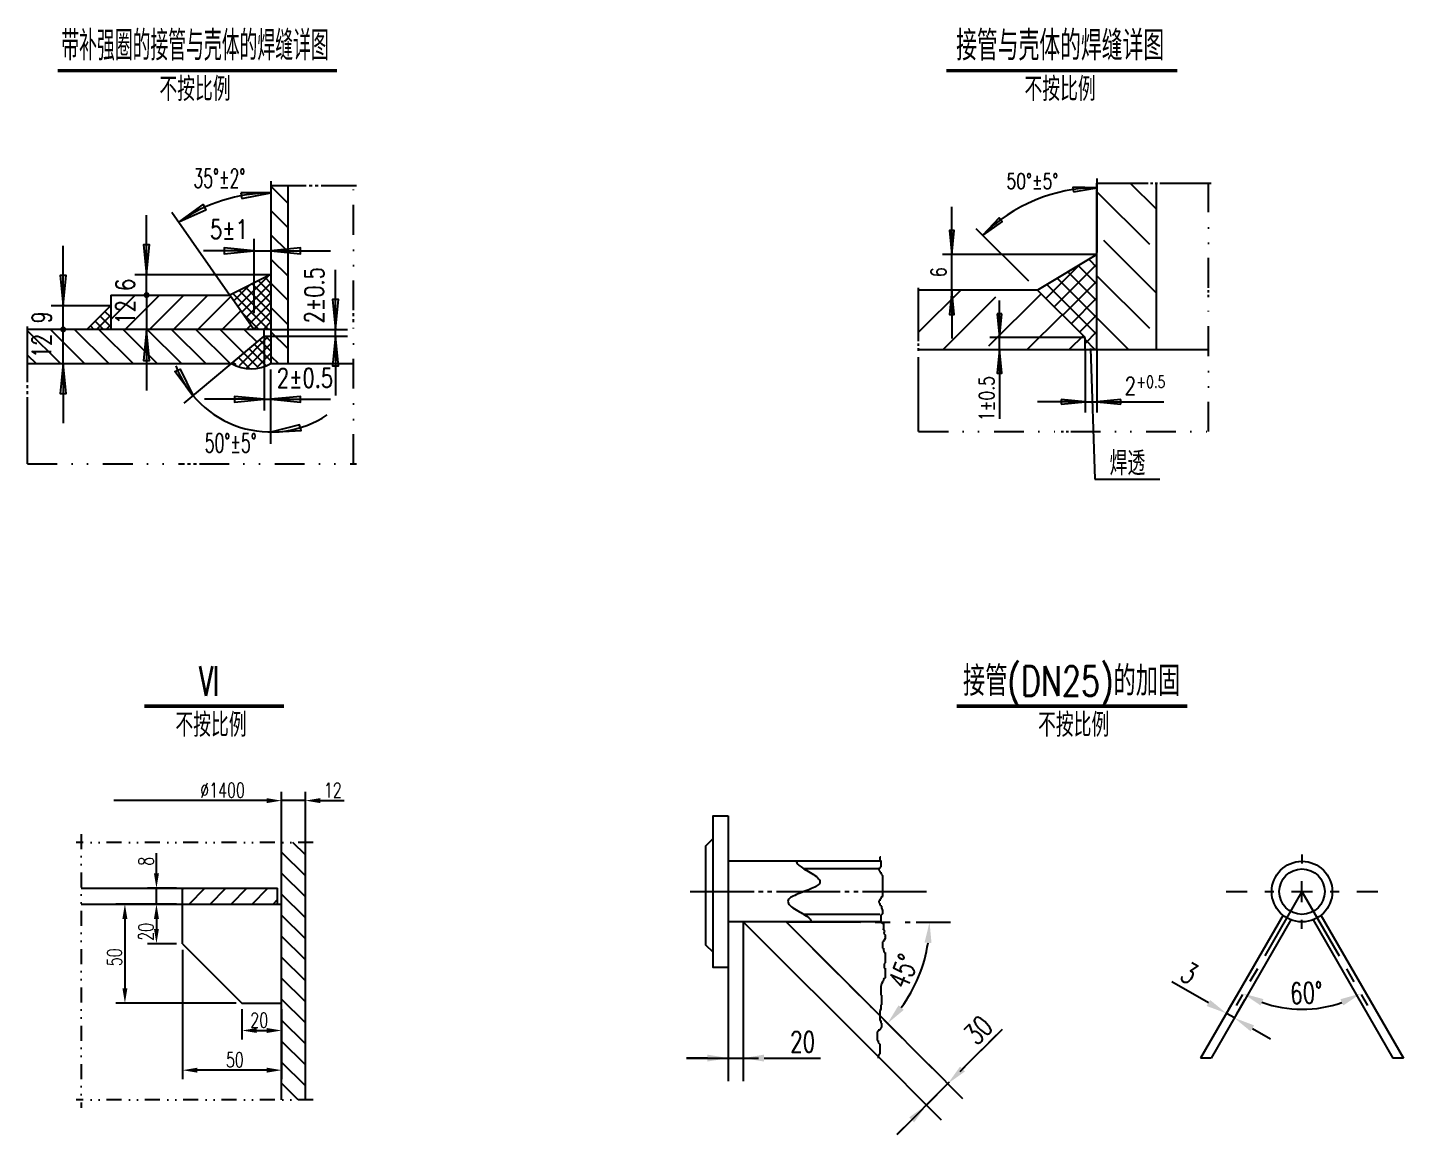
# Model space of a CAD drawing. Header units: millimetres. Extents: x 2180 to 3021, y -3886 to -2681.
# Drawn here: x 2577.7 to 2809.2, y -3197.6 to -3011.3 of the extents above; entities that cross this region are included whole.
import ezdxf
from ezdxf.enums import TextEntityAlignment as Align

# ---------------------------------------------------------------- set-up
doc = ezdxf.new("R2010")
doc.units = ezdxf.units.MM
doc.header["$LTSCALE"] = 10
doc.header["$MEASUREMENT"] = 0
for name, pattern in [('CENTER', [2, 1.25, -0.25, 0.25, -0.25]), ('DIVIDE', [1.25, 0.5, -0.25, 0, -0.25, 0, -0.25]), ('DIVIDE2', [0.625, 0.25, -0.125, 0, -0.125, 0, -0.125])]:
    doc.linetypes.add(name, pattern=pattern)
doc.layers.get('0').update_dxf_attribs({"linetype": 'CONTINUOUS'})
doc.layers.get('DEFPOINTS').update_dxf_attribs({"linetype": 'CONTINUOUS'})
doc.layers.add('1', color=2, linetype='CENTER')
doc.layers.add('2', color=2, linetype='CONTINUOUS')
doc.styles.add('H5', font='romans', dxfattribs={"width": 0.8, "bigfont": 'HZ5.SHX'})
doc.styles.add('HZ', font='txt', dxfattribs={"width": 0.5, "bigfont": 'hztxt.shx'})
doc.styles.add('HZTXT', font='ROMANS', dxfattribs={"width": 0.7, "bigfont": 'HZTXT'})
doc.dimstyles.get("Standard").update_dxf_attribs({"dimtxt": 0.18, "dimasz": 0.18, "dimexe": 0.18, "dimexo": 0.0625, "dimgap": 0.09, "dimtad": 0, "dimtih": 1, "dimtoh": 1, "dimdec": 4, "dimzin": 12, "dimdsep": 46, "dimtxsty": 'Standard', "dimcen": 0.09, "dimadec": 0, "dimazin": 0, "dimtfac": 1, "dimtdec": 4, "dimtofl": 0, "dimtmove": 0, "dimatfit": 3, "dimfxl": 0, "dimtolj": 1, "dimtzin": 0, "dimarcsym": 0})
doc.dimstyles.new('STANDARD$0', dxfattribs={"dimscale": 0, "dimtxt": 4, "dimasz": 3, "dimexe": 1.5, "dimexo": 0, "dimgap": 1, "dimtad": 1, "dimdec": 0, "dimlfac": 5, "dimzin": 12, "dimdsep": 46, "dimtxsty": 'H5', "dimcen": 0, "dimadec": 0, "dimazin": 0, "dimtfac": 1, "dimtdec": 0, "dimtmove": 0, "dimatfit": 3, "dimfxl": 0, "dimtvp": 0.833333, "dimtolj": 1, "dimtzin": 1, "dimarcsym": 0})

# ---------------------------------------------------------------- blocks, each defined once
blk = doc.blocks.new('*D124')
at = {"color": 0, "linetype": 'ByBlock'}
blk.add_arc((5622.49, -3260.58), 19.8, 250.0954, 289.8027, dxfattribs=at)
for points in [[(5615.5, -3279.72), (5615.99, -3278.66), (5612.57, -3277.72)], [(5628.95, -3278.68), (5629.44, -3279.73), (5632.37, -3277.73)]]:
    blk.add_solid(points, dxfattribs=at)
at = {"layer": 'DEFPOINTS', "color": 0, "linetype": 'ByBlock'}
for p in [(5622.49, -3260.58), (5622.49, -3260.58), (5611.41, -3279.73), (5619.03, -3280.07), (5633.53, -3279.75)]:
    blk.add_point(p, dxfattribs=at)
at = {"color": 0, "linetype": 'ByBlock', "insert": (5623.22, -3277.61), "char_height": 3.5, "attachment_point": 5, "rotation": 2.4571, "style": 'HZTXT'}
blk.add_mtext('\\A1;60°', dxfattribs=at)
blk = doc.blocks.new('*D122')
at = {"color": 0, "linetype": 'ByBlock'}
for p, q in [((5565.36, -3290.41), (5572.06, -3283.71)), ((5559.63, -3289.62), (5565.36, -3295.36)), ((5556.02, -3293.23), (5561.76, -3298.96)), ((5559.28, -3296.49), (5562.89, -3292.88)), ((5556.81, -3298.96), (5554.33, -3301.44))]:
    blk.add_line(p, q, dxfattribs=at)
for points in [[(5564.95, -3290), (5565.78, -3290.82), (5562.89, -3292.88)], [(5556.4, -3298.55), (5557.22, -3299.38), (5559.28, -3296.49)]]:
    blk.add_solid(points, dxfattribs=at)
at = {"layer": 'DEFPOINTS', "color": 0, "linetype": 'ByBlock'}
for p in [(5558.92, -3288.91), (5555.31, -3292.52), (5562.89, -3292.88)]:
    blk.add_point(p, dxfattribs=at)
at = {"color": 0, "linetype": 'ByBlock', "insert": (5568, -3283.88), "char_height": 3.5, "attachment_point": 5, "rotation": 45, "style": 'HZTXT'}
blk.add_mtext('\\A1;30', dxfattribs=at)
blk = doc.blocks.new('*D121')
at = {"color": 0, "linetype": 'ByBlock'}
for p, q in [((5557.53, -3265.7), (5563.31, -3265.71)), ((5552.13, -3282.12), (5555.22, -3285.21))]:
    blk.add_line(p, q, dxfattribs=at)
blk.add_arc((5535.68, -3265.68), 24.13, 323.317, 351.6151, dxfattribs=at)
for points in [[(5558.97, -3269.15), (5560.14, -3269.24), (5559.81, -3265.7)], [(5555.48, -3280.47), (5554.59, -3279.71), (5552.75, -3282.74)]]:
    blk.add_solid(points, dxfattribs=at)
at = {"layer": 'DEFPOINTS', "color": 0, "linetype": 'ByBlock'}
for p in [(5535.68, -3265.68), (5535.68, -3265.68), (5556.53, -3265.7), (5558.99, -3271.94), (5551.42, -3281.41)]:
    blk.add_point(p, dxfattribs=at)
at = {"color": 0, "linetype": 'ByBlock', "insert": (5555.39, -3273.96), "char_height": 3.5, "attachment_point": 5, "rotation": 67.1934, "style": 'HZTXT'}
blk.add_mtext('\\A1;45°', dxfattribs=at)
blk = doc.blocks.new('*D123')
at = {"color": 0, "linetype": 'ByBlock'}
for p, q in [((5528.47, -3266.68), (5528.47, -3292.09)), ((5525.92, -3274.32), (5525.92, -3292.09)), ((5522.42, -3288.59), (5518.92, -3288.59)), ((5525.92, -3288.59), (5528.47, -3288.59)), ((5531.97, -3288.59), (5541.44, -3288.59))]:
    blk.add_line(p, q, dxfattribs=at)
for points in [[(5522.42, -3288), (5522.42, -3289.17), (5525.92, -3288.59)], [(5531.97, -3288), (5531.97, -3289.17), (5528.47, -3288.59)]]:
    blk.add_solid(points, dxfattribs=at)
at = {"layer": 'DEFPOINTS', "color": 0, "linetype": 'ByBlock'}
for p in [(5528.47, -3265.68), (5525.92, -3273.32), (5528.47, -3288.59)]:
    blk.add_point(p, dxfattribs=at)
at = {"color": 0, "linetype": 'ByBlock', "insert": (5538.45, -3285.84), "char_height": 3.5, "attachment_point": 5, "style": 'HZTXT'}
blk.add_mtext('\\A1;20', dxfattribs=at)
blk = doc.blocks.new('*D125')
at = {"color": 0, "linetype": 'ByBlock'}
for p, q in [((5606.74, -3279.31), (5600.56, -3275.75)), ((5610.17, -3280.37), (5611.52, -3278.03)), ((5611.5, -3281.13), (5612.85, -3278.8)), ((5611.1, -3281.83), (5609.77, -3281.06)), ((5614.13, -3283.58), (5617.16, -3285.33))]:
    blk.add_line(p, q, dxfattribs=at)
for points in [[(5607.03, -3278.81), (5606.45, -3279.82), (5609.77, -3281.06)], [(5614.42, -3283.07), (5613.84, -3284.08), (5611.1, -3281.83)]]:
    blk.add_solid(points, dxfattribs=at)
at = {"layer": 'DEFPOINTS', "color": 0, "linetype": 'ByBlock'}
for p in [(5609.67, -3281.23), (5611, -3282), (5611.1, -3281.83)]:
    blk.add_point(p, dxfattribs=at)
at = {"color": 0, "linetype": 'ByBlock', "insert": (5603.51, -3274.27), "char_height": 3.5, "attachment_point": 5, "rotation": 329.9999, "style": 'HZTXT'}
blk.add_mtext('\\A1;3', dxfattribs=at)

msp = doc.modelspace()

# ---------------------------------------------------------------- hatches: boundary and pattern name
at = {"layer": '2'}
h = msp.add_hatch(dxfattribs=at)
h.set_pattern_fill('ANSI31', color=256, scale=20, angle=90, style=0)
h.set_pattern_definition([(135, (11.3357, 0), (-1.767767, -1.767767), [])])
h.paths.add_polyline_path([(2624.4346407, -3148.3990626), (2620.4346407, -3148.3990626), (2620.4346407, -3174.459147), (2620.4346407, -3191.699765), (2624.4346407, -3191.699765)])
h = msp.add_hatch(dxfattribs=at)
h.set_pattern_fill('ANSI31', color=256, scale=20, style=0)
h.set_pattern_definition([(45, (11.3357, 0), (-1.767767, 1.767767), [])])
h.paths.add_polyline_path([(2619.7679741, -3158.7924803), (2619.7679741, -3156.1258136), (2603.7679741, -3156.1258136), (2603.7679741, -3158.7924803)])

# ---------------------------------------------------------------- linework, layer by layer
at = {"color": 0, "linetype": 'ByBlock'}
for p, q in [((2620.4346407, -3157.7924803), (2620.4346407, -3139.8819525)), ((2620.4346407, -3174.459147), (2620.4346407, -3139.8819525)), ((2624.4346407, -3174.459147), (2624.4346407, -3139.8819525)), ((2617.9346407, -3141.3819525), (2592.1847524, -3141.3819525)), ((2617.9346407, -3141.3819525), (2611.8513074, -3141.3819525)), ((2624.4346407, -3141.3819525), (2620.4346407, -3141.3819525)), ((2626.9346407, -3141.3819525), (2630.9543387, -3141.3819525)), ((2599.3775238, -3153.6258136), (2599.3775238, -3150.2194778)), ((2602.7679741, -3156.1258136), (2597.8775238, -3156.1258136)), ((2599.3775238, -3158.7924803), (2599.3775238, -3156.1258136)), ((2602.7679741, -3158.7924803), (2592.5685794, -3158.7924803)), ((2602.7679741, -3158.7924803), (2597.8775238, -3158.7924803)), ((2602.7679741, -3158.7924803), (2597.8775238, -3158.7924803)), ((2594.0685794, -3161.2924803), (2594.0685794, -3172.959147)), ((2599.3775238, -3161.2924803), (2599.3775238, -3162.959147)), ((2599.3775238, -3161.2924803), (2599.3775238, -3163.7924803)), ((2602.7679741, -3165.459147), (2597.8775238, -3165.459147)), ((2603.7679741, -3166.459147), (2603.7679741, -3188.2364428)), ((2612.7679741, -3175.459147), (2592.5685794, -3175.459147)), ((2613.7679741, -3176.459147), (2613.7679741, -3181.5616335)), ((2620.4346407, -3176.459147), (2620.4346407, -3181.5616335)), ((2620.4346407, -3176.459147), (2620.4346407, -3188.2364428)), ((2616.2679741, -3180.0616335), (2617.9346407, -3180.0616335)), ((2617.9346407, -3186.7364428), (2606.2679741, -3186.7364428))]:
    msp.add_line(p, q, dxfattribs=at)
for points in [[(2617.9346407, -3140.9652858), (2617.9346407, -3141.7986191), (2620.4346407, -3141.3819525)], [(2617.9346407, -3140.9652858), (2617.9346407, -3141.7986191), (2620.4346407, -3141.3819525)], [(2626.9346407, -3140.9652858), (2626.9346407, -3141.7986191), (2624.4346407, -3141.3819525)], [(2598.9608571, -3153.6258136), (2599.7941904, -3153.6258136), (2599.3775238, -3156.1258136)], [(2593.6519127, -3161.2924803), (2594.4852461, -3161.2924803), (2594.0685794, -3158.7924803)], [(2598.9608571, -3161.2924803), (2599.7941904, -3161.2924803), (2599.3775238, -3158.7924803)], [(2598.9608571, -3161.2924803), (2599.7941904, -3161.2924803), (2599.3775238, -3158.7924803)], [(2598.9608571, -3162.959147), (2599.7941904, -3162.959147), (2599.3775238, -3165.459147)], [(2593.6519127, -3172.959147), (2594.4852461, -3172.959147), (2594.0685794, -3175.459147)], [(2616.2679741, -3179.6449669), (2616.2679741, -3180.4783002), (2613.7679741, -3180.0616335)], [(2617.9346407, -3179.6449669), (2617.9346407, -3180.4783002), (2620.4346407, -3180.0616335)], [(2606.2679741, -3186.3197761), (2606.2679741, -3187.1531095), (2603.7679741, -3186.7364428)], [(2617.9346407, -3186.3197761), (2617.9346407, -3187.1531095), (2620.4346407, -3186.7364428)]]:
    msp.add_solid(points, dxfattribs=at)
at = {"layer": '1'}
for p, q in [((2618.6439093, -3037.8568666), (2624.5861676, -3037.8568666)), ((2621.5285159, -3040.9033856), (2618.6439093, -3038.0179327)), ((2618.652503, -3037.1351941), (2618.64749, -3054.1350241)), ((2625.0861626, -3037.8568666), (2625.5861576, -3037.8568666)), ((2626.0861526, -3037.8568666), (2626.5861476, -3037.8568666)), ((2627.0861426, -3037.8568666), (2633.0284009, -3037.8568666)), ((2757.6474705, -3037.4745927), (2766.2473845, -3037.4745927)), ((2757.6560251, -3036.6746007), (2757.6516502, -3051.3323057)), ((2767.6473705, -3041.8539629), (2763.2692893, -3037.4745927)), ((2766.6473805, -3037.4745927), (2767.0473765, -3037.4745927)), ((2767.4473725, -3037.4745927), (2767.8473685, -3037.4745927)), ((2768.2473645, -3037.4745927), (2776.8472785, -3037.4745927)), ((2757.6474705, -3038.9231329), (2767.6473705, -3048.9260016)), ((2618.6439093, -3042.09797), (2621.5285159, -3044.9834229)), ((2615.7593353, -3046.8567766), (2615.7593353, -3062.0873534)), ((2621.5285159, -3049.0634602), (2618.6439093, -3046.1780073)), ((2737.2920491, -3045.1008055), (2747.6520236, -3055.4699596)), ((2767.6473705, -3055.9980403), (2757.6474705, -3045.9951715)), ((2618.6439093, -3048.8567566), (2621.5285159, -3048.8567566)), ((2618.6439093, -3050.2581097), (2621.5285159, -3053.1434975)), ((2754.7194139, -3051.2313301), (2749.0627517, -3056.8896329)), ((2750.4769563, -3058.3038375), (2757.6474705, -3051.1312139)), ((2757.6474705, -3054.4816492), (2754.5185565, -3051.3517977)), ((2756.2862732, -3050.2911833), (2757.6474705, -3051.6528103)), ((2613.0649287, -3058.239345), (2618.2482753, -3053.054501)), ((2616.5631359, -3053.8969405), (2618.6439093, -3055.9782999)), ((2618.6439093, -3054.346285), (2617.6509831, -3053.3531309)), ((2757.6474705, -3060.1392879), (2750.9832012, -3053.4730264)), ((2757.6474705, -3053.9600138), (2751.8911609, -3059.7180421)), ((2752.7508789, -3052.412412), (2757.6474705, -3057.310449)), ((2757.6474705, -3053.0672492), (2767.6473705, -3063.0700789)), ((2595.802764, -3056.3182054), (2591.7199273, -3060.4022791)), ((2594.1141742, -3062.0873534), (2599.8816295, -3056.3182054)), ((2603.9604624, -3056.3182054), (2598.1929745, -3062.0873534)), ((2602.2718074, -3062.0873534), (2608.0392628, -3056.3182054)), ((2611.8838207, -3056.5525129), (2606.3506403, -3062.0873534)), ((2612.2117145, -3056.0722443), (2618.2250333, -3062.0873534)), ((2614.9867519, -3054.6849535), (2612.3928976, -3057.279589)), ((2618.6439093, -3060.8743447), (2613.2995943, -3055.5284346)), ((2618.6439093, -3054.2907517), (2613.7369597, -3059.1991662)), ((2614.3874415, -3054.9845599), (2618.6439093, -3059.2423298)), ((2614.4090233, -3060.1588571), (2618.6439093, -3055.9227015)), ((2618.6439093, -3057.6103149), (2615.4752887, -3054.4407502)), ((2621.5285159, -3057.2236), (2618.6439093, -3054.3381471)), ((2734.7200435, -3055.4744517), (2727.6477705, -3062.5487951)), ((2727.6482783, -3064.0743267), (2727.648708, -3055.0744167)), ((2731.7930806, -3065.4743127), (2741.7899728, -3055.4744517)), ((2748.2538535, -3056.0806957), (2738.8630099, -3065.4743127)), ((2749.2155236, -3054.5336408), (2757.6474705, -3062.9680877)), ((2591.5332104, -3058.2356341), (2591.7199273, -3058.4224161)), ((2618.6439093, -3057.5547165), (2615.0810543, -3061.1186782)), ((2618.6439093, -3058.4181844), (2621.5285159, -3061.3036373)), ((2753.3053655, -3061.1322077), (2757.6474705, -3056.7888136)), ((2590.489243, -3062.0873534), (2589.0855461, -3060.6832659)), ((2591.7199273, -3059.6798254), (2589.3130503, -3062.0874185)), ((2589.9014233, -3059.8673886), (2591.7199273, -3061.686446)), ((2591.7199273, -3060.054431), (2590.7173331, -3059.0515114)), ((2610.4294407, -3062.0873534), (2613.5639146, -3058.9519681)), ((2616.5935392, -3062.0873534), (2613.8089316, -3059.3018995)), ((2615.7530854, -3062.0784342), (2618.6439093, -3059.1867314)), ((2618.6439093, -3060.8187463), (2617.3756928, -3062.0873534)), ((2632.5294475, -3059.8565815), (2632.5295127, -3059.3565865)), ((2632.5294475, -3060.8565715), (2632.5294475, -3060.3565765)), ((2745.9329783, -3065.4743127), (2751.789326, -3059.6162072)), ((2757.6474705, -3059.6176525), (2754.7195701, -3062.5464513)), ((2762.9809328, -3065.4743127), (2757.6474705, -3060.1392879)), ((2583.2121673, -3067.8565015), (2577.6815585, -3062.3243302)), ((2577.6821445, -3070.9718349), (2577.6825676, -3061.5873584)), ((2581.5235449, -3062.0873534), (2587.2910002, -3067.8565015)), ((2591.3698657, -3067.8565015), (2585.6024103, -3062.0873534)), ((2588.2696688, -3061.4991432), (2588.8576838, -3062.0873534)), ((2589.6812432, -3062.0873534), (2595.4486986, -3067.8565015)), ((2590.9445769, -3062.0873534), (2591.7199273, -3061.3117752)), ((2599.5275315, -3067.8565015), (2593.7601087, -3062.0873534)), ((2597.8389416, -3062.0873534), (2603.6063969, -3067.8565015)), ((2607.6852298, -3067.8565015), (2601.9177745, -3062.0873534)), ((2605.99664, -3062.0873534), (2611.7640953, -3067.8565666)), ((2614.0851658, -3066.0982508), (2610.0754729, -3062.0873534)), ((2618.2398769, -3063.241183), (2613.2802585, -3068.2022662)), ((2614.1543058, -3062.0873534), (2616.3033077, -3064.2370064)), ((2615.2440084, -3061.3514233), (2614.5082736, -3062.0873534)), ((2617.4900797, -3063.241183), (2617.4900797, -3075.8564215)), ((2618.6439093, -3064.1383095), (2617.7470433, -3063.241183)), ((2621.5285159, -3065.3836746), (2618.6439093, -3062.4982217)), ((2741.2476345, -3065.4743127), (2741.2476345, -3063.4743327)), ((2755.3248375, -3063.1517187), (2753.0029076, -3065.4743127)), ((2755.6474515, -3064.4470573), (2757.6474705, -3062.4464914)), ((2614.5670621, -3068.5471195), (2618.6439093, -3064.4690353)), ((2614.9680672, -3065.3573728), (2617.7151751, -3068.1053271)), ((2618.6439093, -3067.4023393), (2615.8552979, -3064.6129141)), ((2616.7425611, -3063.8683903), (2618.6439093, -3065.7703244)), ((2727.6482002, -3065.6743107), (2727.6482393, -3065.2743147)), ((2727.6482393, -3064.8743187), (2727.6482783, -3064.4743227)), ((2757.3249737, -3065.4743127), (2755.6474905, -3063.7963216)), ((2757.6474705, -3065.2752912), (2757.4485272, -3065.4743127)), ((2577.6815911, -3066.4043675), (2579.1333018, -3067.8565015)), ((2612.7848859, -3068.0695853), (2612.3063099, -3067.5908791)), ((2613.1935732, -3066.8464204), (2615.0132816, -3068.6666496)), ((2616.4283716, -3068.4501153), (2614.0808039, -3066.1018966)), ((2618.6439093, -3066.1010503), (2616.2469281, -3068.4987476)), ((2618.4753563, -3067.9016833), (2618.6439093, -3067.7330652)), ((2618.6269173, -3081.3563665), (2618.6389615, -3067.8565015)), ((2618.6439093, -3066.5783241), (2619.9217611, -3067.8565015)), ((2727.6477705, -3079.2737359), (2727.6482002, -3066.0743067)), ((2577.6820468, -3072.9718149), (2577.6820794, -3072.4718199)), ((2577.6820794, -3071.9718249), (2577.6821119, -3071.4718299)), ((2577.6815911, -3084.7389992), (2577.6820143, -3073.4718099)), ((2755.6474905, -3074.2889755), (2757.6474705, -3074.2889755)), ((2604.6049872, -3084.7389992), (2605.1049822, -3084.7389992)), ((2605.6049772, -3084.7389992), (2606.1049722, -3084.7389992)), ((2792.1611302, -3151.9430032), (2792.161179, -3150.4430182)), ((2792.1607884, -3158.4429382), (2792.1609837, -3154.9429732)), ((2689.2183515, -3156.6929557), (2699.968244, -3156.6929557)), ((2700.7182365, -3156.6929557), (2701.468229, -3156.6929557)), ((2702.2182215, -3156.6929557), (2702.968214, -3156.6929557)), ((2703.7182065, -3156.6929557), (2714.468099, -3156.6929557)), ((2715.2180915, -3156.6929557), (2715.968084, -3156.6929557)), ((2716.7180765, -3156.6929557), (2717.468069, -3156.6929557)), ((2718.2180615, -3156.6929557), (2728.967954, -3156.6929557)), ((2779.4104276, -3156.6929557), (2782.9103926, -3156.6929557)), ((2792.1603001, -3156.6929557), (2781.0827742, -3175.8448241)), ((2785.9103626, -3156.6929557), (2787.4103476, -3156.6929557)), ((2790.4103176, -3156.6929557), (2793.9102826, -3156.6929557)), ((2792.1603001, -3156.6929557), (2803.2037444, -3175.8644986)), ((2796.9102526, -3156.6929557), (2798.4102376, -3156.6929557)), ((2801.4102076, -3156.6929557), (2804.9101726, -3156.6929557)), ((2695.5932877, -3161.7929047), (2695.5932877, -3188.5676354)), ((2698.1432622, -3161.7929047), (2698.1432622, -3188.5676354)), ((2705.3545671, -3161.7929047), (2720.0823006, -3176.5512196)), ((2705.3545671, -3161.7929047), (2726.2043586, -3161.8176267)), ((2792.1605931, -3162.9428932), (2792.1606907, -3161.4429082)), ((2721.0930327, -3177.531346), (2731.6995184, -3188.1378347)), ((2724.0065179, -3197.5556545), (2740.7572934, -3180.8048719)), ((2688.5932877, -3184.7060993), (2700.7128998, -3184.7060993)), ((2721.0930327, -3184.7426752), (2731.6995184, -3195.3491632))]:
    msp.add_line(p, q, dxfattribs=at)
at = {"layer": '1', "linetype": 'DIVIDE'}
for p, q in [((2632.5295127, -3058.8565915), (2632.5304892, -3037.3568716)), ((2776.44822, -3055.0744167), (2776.4490403, -3037.0745967)), ((2776.4481419, -3056.6744007), (2776.4481419, -3056.2744047)), ((2776.4481809, -3055.8744087), (2776.4481809, -3055.4744127)), ((2776.4472825, -3079.2737359), (2776.4481028, -3057.0743967)), ((2632.5284059, -3084.7389992), (2632.5293824, -3061.3565665)), ((2727.6477705, -3079.2737359), (2751.2475345, -3079.2737359)), ((2751.6475305, -3079.2737359), (2752.0475265, -3079.2737359)), ((2752.4475225, -3079.2737359), (2752.8475185, -3079.2737359)), ((2753.2475145, -3079.2737359), (2776.8472785, -3079.2737359)), ((2577.6815911, -3084.7389992), (2604.1049922, -3084.7389992)), ((2606.6049672, -3084.7389992), (2633.0284009, -3084.7389992))]:
    msp.add_line(p, q, dxfattribs=at)
at = {"layer": '1', "linetype": 'Continuous'}
for p, q in [((2601.978809, -3042.3858577), (2611.7237637, -3056.3153408)), ((2615.7593353, -3048.8567566), (2618.6439093, -3048.8567566)), ((2757.6474705, -3049.4744727), (2731.6477305, -3049.4744727)), ((2733.2477145, -3055.4744127), (2733.2477145, -3049.4744727)), ((2595.7198873, -3052.8567166), (2618.6439093, -3052.8567166)), ((2597.7198673, -3056.3182054), (2597.7198673, -3052.8567166)), ((2597.7198673, -3056.3182054), (2597.7198673, -3062.0873534)), ((2581.6815511, -3058.0489172), (2591.7199273, -3058.0489172)), ((2583.6815311, -3070.3154589), (2583.6815311, -3058.0489172)), ((2618.6439093, -3062.0873534), (2631.5284159, -3062.0873534)), ((2618.6439093, -3063.241183), (2631.5284159, -3063.241183)), ((2629.5284359, -3063.241183), (2629.5284359, -3062.0873534)), ((2755.6474905, -3063.4743327), (2739.6476505, -3063.4743327)), ((2755.6474905, -3065.4743127), (2755.6474905, -3076.0989328)), ((2757.6474705, -3065.4743127), (2757.6474705, -3076.0989328)), ((2604.0162887, -3074.5289608), (2614.3640693, -3065.8588652)), ((2617.4900797, -3073.8564415), (2618.6439093, -3073.8564415))]:
    msp.add_line(p, q, dxfattribs=at)
at = {"layer": '1'}
for points in [[(2618.6519171, -3039.1351741), (2613.5813948, -3039.1039244), (2613.7650193, -3040.0868573)], [(2757.6555173, -3038.2745847), (2753.6077843, -3038.1718123), (2753.7248535, -3038.9632106)]]:
    msp.add_lwpolyline(points, close=True, dxfattribs=at)
at = {"layer": '1', "linetype": 'Continuous'}
for points in [[(2603.125282, -3044.0246434), (2607.2629684, -3041.093618), (2607.6757247, -3042.0044813)], [(2738.4228971, -3046.2326692), (2741.214627, -3043.2998469), (2741.6909504, -3043.9425749)], [(2605.5493137, -3073.2444684), (2602.4737911, -3069.1797304), (2603.3934108, -3068.7868958)], [(2618.6287402, -3079.3563865), (2623.7198351, -3079.1077561), (2623.4311661, -3078.1503438)]]:
    msp.add_lwpolyline(points, close=True, dxfattribs=at)
for points in [[(2733.2477145, -3049.4744727), (2733.6477496, -3045.4745127), (2732.8477576, -3045.4745127), (2733.2477145, -3049.4744727), (2733.2477536, -3041.4745527)], [(2597.7198673, -3052.8567166), (2598.2198948, -3047.8567666), (2597.2199048, -3047.8567666), (2597.7198673, -3052.8567166), (2597.7199324, -3042.8568166)], [(2583.6815311, -3058.0489172), (2584.1815586, -3053.0489672), (2583.1815686, -3053.0489672), (2583.6815311, -3058.0489172), (2583.6815962, -3048.0490172)], [(2615.7593353, -3048.8567566), (2610.7593853, -3048.3567616), (2610.7593853, -3049.3567516), (2615.7593353, -3048.8567566), (2607.2724439, -3048.8567566)], [(2618.6439093, -3048.8567566), (2623.6438593, -3049.3567516), (2623.6438593, -3048.3567616), (2618.6439093, -3048.8567566), (2628.6438093, -3048.8568217)], [(2629.5284359, -3062.0873534), (2630.0284309, -3057.0874034), (2629.0284409, -3057.0874034), (2629.5284359, -3062.0873534), (2629.528501, -3052.0874534)], [(2733.2477145, -3055.598103), (2732.8477185, -3059.598063), (2733.6477105, -3059.598063), (2733.2477145, -3055.598103), (2733.2476755, -3063.598023)], [(2597.7198673, -3062.3469599), (2597.2198397, -3067.3469099), (2598.2198297, -3067.3469099), (2597.7198673, -3062.3469599), (2597.7198347, -3072.3468599)], [(2629.5284359, -3063.241183), (2629.0284409, -3068.241133), (2630.0284309, -3068.241133), (2629.5284359, -3063.241183), (2629.5283708, -3073.241083)], [(2741.2476345, -3065.4743127), (2740.8476385, -3069.4742727), (2741.6476305, -3069.4742727), (2741.2476345, -3065.4743127), (2741.2475955, -3077.1488138)], [(2583.6815123, -3067.8565015), (2583.1814848, -3072.8564515), (2584.1814748, -3072.8564515), (2583.6815123, -3067.8565015), (2583.6814798, -3077.8564015)], [(2617.4900797, -3073.8564415), (2612.4901297, -3073.3564465), (2612.4901297, -3074.3564365), (2617.4900797, -3073.8564415), (2607.4901797, -3073.8564415)], [(2618.6439093, -3073.8564415), (2623.6438593, -3074.3564365), (2623.6438593, -3073.3564465), (2618.6439093, -3073.8564415), (2628.6438093, -3073.8565066)]]:
    msp.add_lwpolyline(points, dxfattribs=at)
at = {"layer": '1'}
for points in [[(2741.2476345, -3063.4743327), (2741.6476696, -3059.4743727), (2740.8476776, -3059.4743727), (2741.2476345, -3063.4743327), (2741.2476649, -3057.2457722)], [(2755.6474905, -3074.2889755), (2751.6475305, -3073.8889795), (2751.6475305, -3074.6889715), (2755.6474905, -3074.2889755), (2747.6475705, -3074.2889365)], [(2757.6474705, -3074.2889755), (2761.6474305, -3074.6890106), (2761.6474305, -3073.8890186), (2757.6474705, -3074.2889755), (2768.9318274, -3074.2890146)], [(2707.2111403, -3151.581935), (2707.1013269, -3151.7078798), (2707.1698809, -3151.8581774), (2707.3010808, -3152.0466093), (2707.5222212, -3152.2759039), (2707.860499, -3152.5487955), (2708.3431602, -3152.867994), (2708.5812926, -3153.0091058), (2708.8399326, -3153.1573709), (2709.112049, -3153.3120813), (2709.3907572, -3153.4725472), (2709.668977, -3153.6380729), (2709.9398239, -3153.8079565), (2710.1962667, -3153.981496), (2710.4313718, -3154.1580079), (2710.638108, -3154.3367781), (2710.8095906, -3154.517123), (2710.9387397, -3154.6983406), (2711.0186706, -3154.8797292), (2711.042352, -3155.0605929), (2711.0028016, -3155.240242), (2710.8931347, -3155.4179685), (2710.7618372, -3155.5496627), (2710.5914288, -3155.6800264), (2710.3863527, -3155.8092182), (2710.1509058, -3155.9373785), (2709.889385, -3156.0646569), (2709.6061847, -3156.1911999), (2709.3056018, -3156.3171538), (2708.9920307, -3156.4426652), (2708.6697683, -3156.5678837), (2708.3431602, -3156.6929557), (2708.0165522, -3156.8180277), (2707.6942898, -3156.9432462), (2707.3807187, -3157.0687576), (2707.0801357, -3157.1947116), (2706.7969354, -3157.3212545), (2706.5354146, -3157.4485329), (2706.2999678, -3157.5766932), (2706.0948917, -3157.705885), (2705.9244832, -3157.8362518), (2705.7931857, -3157.967943), (2705.68347, -3158.1456725), (2705.6439685, -3158.3253185), (2705.6676499, -3158.5061822), (2705.7475807, -3158.6875738), (2705.8767298, -3158.8687884), (2706.0482125, -3159.0491333), (2706.2549487, -3159.2279066), (2706.4900537, -3159.4044124), (2706.7464965, -3159.577958), (2707.0173434, -3159.7478385), (2707.2955633, -3159.9133611), (2707.5742714, -3160.0738301), (2707.8463878, -3160.2285435), (2708.1050278, -3160.3768025), (2708.3431602, -3160.5179175), (2708.8258214, -3160.837119), (2709.1640993, -3161.1100075), (2709.3851908, -3161.3393051), (2709.5164395, -3161.5277371), (2709.5849935, -3161.6780285), (2709.6181475, -3161.7929047)]]:
    msp.add_lwpolyline(points, dxfattribs=at)
at = {"layer": '1', "linetype": 'Continuous'}
for centre, radius, start, end in [((2618.6439093, -3066.2069737), 27.0718321, 90, 125), ((2757.6474705, -3065.4743127), 27.199728, 90, 135), ((2618.6439093, -3062.2729635), 17.0834046, 200.446270011, 303.659393311)]:
    msp.add_arc(centre, radius, start, end, dxfattribs=at)
at = {"layer": '2'}
for p, q in [((2757.6474705, -3065.4743127), (2757.6474705, -3037.4745927)), ((2767.6473705, -3065.4743127), (2767.6473705, -3037.4745927)), ((2757.6474705, -3049.4744727), (2747.6475705, -3055.4744127)), ((2591.7199273, -3056.3182054), (2591.7199273, -3062.0873534)), ((2615.7593353, -3062.0873534), (2611.7197273, -3056.3182054)), ((2747.6475705, -3055.4744127), (2727.6477705, -3055.4744127)), ((2755.6474905, -3063.4743327), (2747.6475705, -3055.4744127)), ((2591.7199273, -3058.0489172), (2587.6814911, -3062.0873534)), ((2618.6439093, -3062.0873534), (2615.7593353, -3062.0873534)), ((2617.4900797, -3063.241183), (2618.6439093, -3063.241183)), ((2755.6474905, -3065.4743127), (2755.6474905, -3063.4743327)), ((2727.6477705, -3065.4743127), (2776.44772, -3065.4743127)), ((2727.6477705, -3065.4743127), (2755.6474905, -3065.4743127)), ((2756.5919622, -3065.3260979), (2757.3142845, -3087.3095896)), ((2621.5285159, -3067.8565015), (2632.5284059, -3067.8565015)), ((2757.3142845, -3087.3095896), (2768.2233612, -3087.3095896)), ((2620.4346407, -3191.699765), (2620.4346407, -3147.0010067)), ((2624.4346407, -3191.699765), (2624.4346407, -3147.0010067)), ((2721.265482, -3150.8916761), (2721.1183638, -3150.8916761)), ((2721.1183638, -3150.8916761), (2721.1183638, -3151.4797549)), ((2721.1183638, -3151.4797549), (2721.265482, -3151.4797549)), ((2721.265482, -3151.4797549), (2721.265482, -3152.5088894)), ((2721.0930327, -3152.867994), (2708.3431602, -3152.867994)), ((2721.1183638, -3152.8029274), (2720.9712456, -3152.8029274)), ((2720.9712456, -3152.8029274), (2720.9712456, -3153.0969654)), ((2720.9712456, -3153.0969654), (2721.1183638, -3153.2439858)), ((2721.265482, -3152.5088894), (2721.1183638, -3152.655907)), ((2721.1183638, -3152.655907), (2721.1183638, -3152.8029274)), ((2721.1183638, -3153.2439858), (2721.1183638, -3153.3910035)), ((2721.1183638, -3153.3910035), (2721.265482, -3153.3910035)), ((2721.265482, -3153.3910035), (2721.265482, -3153.5380239)), ((2721.265482, -3153.5380239), (2721.412604, -3153.6850415)), ((2721.412604, -3153.6850415), (2721.412604, -3153.8320619)), ((2586.7045493, -3156.1258136), (2619.7679741, -3156.1258136)), ((2603.7679741, -3165.459147), (2603.7679741, -3156.1258136)), ((2619.7679741, -3158.7924803), (2619.7679741, -3156.1258136)), ((2721.412604, -3153.8320619), (2721.5597222, -3153.9790823)), ((2721.5597222, -3153.9790823), (2721.5597222, -3157.5075414)), ((2721.1183638, -3158.2426379), (2720.9712456, -3158.2426379)), ((2720.9712456, -3158.2426379), (2720.9712456, -3158.5366759)), ((2721.265482, -3157.9485998), (2721.1183638, -3157.9485998)), ((2721.1183638, -3157.9485998), (2721.1183638, -3158.2426379)), ((2721.5597222, -3157.5075414), (2721.265482, -3157.6545618)), ((2721.265482, -3157.6545618), (2721.265482, -3157.9485998)), ((2586.7045493, -3158.7924803), (2620.4346407, -3158.7924803)), ((2721.0930327, -3160.5179175), (2708.3431602, -3160.5179175)), ((2720.9712456, -3158.5366759), (2721.1183638, -3158.6836963)), ((2721.1183638, -3158.6836963), (2721.1183638, -3158.9777343)), ((2721.1183638, -3158.9777343), (2721.265482, -3158.9777343)), ((2721.265482, -3158.9777343), (2721.265482, -3159.1247547)), ((2721.265482, -3159.1247547), (2721.412604, -3159.1247547)), ((2721.412604, -3160.5949449), (2721.265482, -3160.5949449)), ((2721.265482, -3160.5949449), (2721.265482, -3161.7710998)), ((2721.412604, -3159.1247547), (2721.412604, -3159.4187928)), ((2721.412604, -3159.4187928), (2721.5597222, -3159.8598512)), ((2721.5597222, -3160.4479273), (2721.412604, -3160.5949449)), ((2721.5597222, -3159.8598512), (2721.5597222, -3160.4479273)), ((2721.265482, -3161.7710998), (2721.412604, -3161.7710998)), ((2721.412604, -3161.7710998), (2721.412604, -3161.9181202)), ((2721.412604, -3161.9181202), (2721.5597222, -3161.9181202)), ((2721.5597222, -3161.9181202), (2721.5597222, -3162.0651378)), ((2721.5597222, -3162.0651378), (2721.7068404, -3162.0651378)), ((2721.7068404, -3162.0651378), (2721.7068404, -3163.0942723)), ((2721.7068404, -3163.0942723), (2721.7068404, -3162.9472547)), ((2721.7068404, -3165.1525413), (2721.5597222, -3165.1525413)), ((2721.5597222, -3165.1525413), (2721.5597222, -3166.1816758)), ((2721.8539586, -3164.8585032), (2721.7068404, -3165.0055236)), ((2721.7068404, -3165.0055236), (2721.7068404, -3165.1525413)), ((2721.7174986, -3163.0921434), (2721.8369016, -3163.1518037)), ((2721.8667485, -3163.5097624), (2721.8070508, -3163.6290829)), ((2721.8070508, -3163.6290829), (2721.8070508, -3163.7484034)), ((2721.8070508, -3163.7484034), (2721.9264499, -3163.8677239)), ((2721.8369016, -3163.1518037), (2721.8667485, -3163.2711242)), ((2722.0010768, -3164.5644652), (2721.8539586, -3164.8585032)), ((2721.8667485, -3163.2711242), (2721.8965992, -3163.3904419)), ((2721.8965992, -3163.3904419), (2721.8667485, -3163.5097624)), ((2721.9264499, -3163.8677239), (2721.9861514, -3163.9870417)), ((2721.9861514, -3164.1063622), (2721.9563007, -3164.2256827)), ((2721.9563007, -3164.2256827), (2721.9861514, -3164.2555114)), ((2721.9861514, -3163.9870417), (2721.9861514, -3164.1063622)), ((2722.0010768, -3164.2704272), (2722.0010768, -3164.5644652)), ((2603.7679741, -3165.459147), (2613.7679741, -3175.459147)), ((2721.5597222, -3166.1816758), (2721.7068404, -3166.1816758)), ((2721.7068404, -3166.1816758), (2721.7068404, -3166.4757166)), ((2721.7068404, -3166.4757166), (2721.8539586, -3166.9167722)), ((2721.8539586, -3166.9167722), (2722.0010768, -3166.9167722)), ((2722.0010768, -3166.9167722), (2722.0010768, -3168.6810032)), ((2722.0010768, -3168.6810032), (2721.8539586, -3168.8280236)), ((2721.8539586, -3168.8280236), (2721.8539586, -3169.56312)), ((2721.8539586, -3169.56312), (2722.0010768, -3169.56312)), ((2722.0010768, -3169.56312), (2722.0010768, -3171.1803306)), ((2721.412604, -3172.2094651), (2721.265482, -3172.6505235)), ((2721.5597222, -3171.915427), (2721.412604, -3172.2094651)), ((2721.7068404, -3171.621389), (2721.5597222, -3171.7684066)), ((2721.5597222, -3171.7684066), (2721.5597222, -3171.915427)), ((2721.8539586, -3171.327351), (2721.7068404, -3171.4743686)), ((2721.7068404, -3171.4743686), (2721.7068404, -3171.621389)), ((2722.0010768, -3171.1803306), (2721.8539586, -3171.327351)), ((2721.265482, -3172.6505235), (2721.265482, -3174.1207164)), ((2721.265482, -3174.1207164), (2721.412604, -3174.1207164)), ((2721.412604, -3174.1207164), (2721.412604, -3175.737927)), ((2613.7679741, -3175.459147), (2620.4346407, -3175.459147)), ((2721.265482, -3176.4730234), (2721.1183638, -3176.7670614)), ((2721.1183638, -3176.7670614), (2721.1183638, -3178.384272)), ((2721.412604, -3175.737927), (2721.265482, -3175.737927)), ((2721.265482, -3175.737927), (2721.265482, -3176.4730234)), ((2721.1183638, -3178.384272), (2721.265482, -3178.384272)), ((2721.265482, -3178.384272), (2721.265482, -3178.8253304)), ((2721.265482, -3178.8253304), (2721.412604, -3178.8253304)), ((2721.412604, -3178.8253304), (2721.412604, -3179.5604269)), ((2720.8241275, -3180.1485029), (2720.6770093, -3180.2955233)), ((2720.6770093, -3180.2955233), (2720.6770093, -3181.7657163)), ((2721.1183638, -3180.0014853), (2720.8241275, -3180.0014853)), ((2720.8241275, -3180.0014853), (2720.8241275, -3180.1485029)), ((2721.265482, -3179.7074473), (2721.1183638, -3179.8544649)), ((2721.1183638, -3179.8544649), (2721.1183638, -3180.0014853)), ((2721.412604, -3179.5604269), (2721.265482, -3179.5604269)), ((2721.265482, -3179.5604269), (2721.265482, -3179.7074473)), ((2720.6770093, -3181.7657163), (2720.8241275, -3181.7657163)), ((2720.8241275, -3181.7657163), (2720.8241275, -3182.0597543)), ((2720.8241275, -3182.0597543), (2720.9712456, -3182.2067719)), ((2720.9712456, -3182.2067719), (2721.1183638, -3182.3537923)), ((2721.1183638, -3182.3537923), (2721.1183638, -3183.9710029)), ((2720.9712456, -3184.1180233), (2720.8241275, -3184.4120613)), ((2720.8241275, -3184.4120613), (2720.8241275, -3184.7060993)), ((2721.1183638, -3183.9710029), (2720.9712456, -3184.1180233)), ((2776.8478556, -3184.7426752), (2775.0815646, -3184.7426752)), ((2809.2390356, -3184.7426752), (2807.4727446, -3184.7426752))]:
    msp.add_line(p, q, dxfattribs=at)
at = {"layer": '2', "linetype": 'Continuous'}
for p, q in [((2618.6439093, -3052.8567166), (2611.7197273, -3056.3182054)), ((2591.7199273, -3056.3182054), (2611.7197273, -3056.3182054)), ((2721.0930327, -3151.5930067), (2695.5932877, -3151.5930067)), ((2788.9760058, -3160.6766378), (2775.0815646, -3184.7426752)), ((2795.3445944, -3160.6766378), (2809.2390356, -3184.7426752)), ((2721.0930327, -3161.7929047), (2695.5932877, -3161.7929047)), ((2698.1432622, -3161.7929047), (2721.0930327, -3184.7426752)), ((2705.3545671, -3161.7929047), (2721.0930327, -3177.531346)), ((2790.3006019, -3161.4417455), (2776.8478556, -3184.7426752)), ((2794.0199983, -3161.4417455), (2807.4727446, -3184.7426752))]:
    msp.add_line(p, q, dxfattribs=at)
at = {"layer": '2', "linetype": 'DIVIDE2'}
for p, q in [((2625.7510156, -3148.3990626), (2585.8482652, -3148.3990626)), ((2586.7045493, -3147.0298707), (2586.7045493, -3193.0689512)), ((2625.7510156, -3191.699765), (2585.8482652, -3191.699765))]:
    msp.add_line(p, q, dxfattribs=at)
at = {"layer": '2', "const_width": 0.6}
for points in [[(2582.7676504, -3018.5518123), (2629.7431368, -3018.5518123)], [(2732.2957828, -3018.5518123), (2771.1613795, -3018.5518123)]]:
    msp.add_lwpolyline(points, dxfattribs=at)
at = {"layer": '2', "linetype": 'Continuous'}
for points in [[(2618.6439093, -3037.8568666), (2618.6439093, -3067.8565015), (2621.5285159, -3067.8565015), (2621.5285159, -3037.8568666)], [(2577.6815911, -3067.8565015), (2611.9897441, -3067.8565015), (2617.4900797, -3063.241183), (2617.4900797, -3062.0873534), (2577.6815911, -3062.0873534)], [(2693.0433132, -3147.768045), (2691.768326, -3149.0430322), (2691.768326, -3165.6178665), (2693.0433132, -3166.8928537)]]:
    msp.add_lwpolyline(points, dxfattribs=at)
at = {"layer": '2', "const_width": 0.5}
for points in [[(2597.4698673, -3056.3182054, 1), (2597.9698673, -3056.3182054, 1)], [(2583.4315311, -3062.0873534, 1), (2583.9315311, -3062.0873534, 1)]]:
    msp.add_lwpolyline(points, format="xyb", close=True, dxfattribs=at)
at = {"layer": '2', "linetype": 'Continuous', "const_width": 0.6}
for points in [[(2597.3393217, -3125.4919201), (2620.8203357, -3125.4919201)], [(2734.0340767, -3125.4919201), (2772.8463396, -3125.4919201)]]:
    msp.add_lwpolyline(points, dxfattribs=at)
at = {"layer": '2', "linetype": 'Continuous'}
msp.add_lwpolyline([(2695.5932877, -3143.9430832), (2695.5932877, -3169.4428282), (2693.0433132, -3169.4428282), (2693.0433132, -3143.9430832)], close=True, dxfattribs=at)
for radius in [5.099949, 3.8249617]:
    msp.add_circle((2792.1603001, -3156.6929557), radius, dxfattribs=at)
at = {"layer": '2'}
msp.add_arc((2615.3168267, -3062.0937987), 6.6541805, 240, 300, dxfattribs=at)
at = {"layer": 'DEFPOINTS', "color": 0, "linetype": 'ByBlock'}
for p in [(2620.4346407, -3141.3819525), (2599.3775238, -3156.1258136), (2603.7679741, -3156.1258136), (2603.7679741, -3158.7924803), (2603.7679741, -3158.7924803), (2603.7679741, -3158.7924803), (2620.4346407, -3158.7924803), (2599.3775238, -3165.459147), (2603.7679741, -3165.459147), (2603.7679741, -3165.459147), (2594.0685794, -3175.459147), (2613.7679741, -3175.459147), (2613.7679741, -3175.459147), (2620.4346407, -3175.459147), (2620.4346407, -3175.459147), (2620.4346407, -3175.459147), (2624.4346407, -3175.459147), (2620.4346407, -3180.0616335), (2603.7679741, -3186.7364428)]:
    msp.add_point(p, dxfattribs=at)

# ---------------------------------------------------------------- texts
at = {"color": 0, "linetype": 'ByBlock', "char_height": 2.5, "attachment_point": 5, "style": 'HZTXT'}
for s, insert in [('\\A1;∅1400', (2610.5091887, -3139.6319525)), ('\\A1;12', (2629.0560597, -3139.6319525)), ('\\A1;20', (2616.6744268, -3178.3116335)), ('\\A1;50', (2612.5642745, -3184.9864428))]:
    msp.add_mtext(s, dxfattribs=dict(at, insert=insert))
at = {"color": 0, "linetype": 'ByBlock', "char_height": 2.5, "attachment_point": 5, "rotation": 90, "style": 'HZTXT'}
for s, insert in [('\\A1;8', (2597.6275238, -3151.5902944)), ('\\A1;20', (2597.6275238, -3163.460174)), ('\\A1;50', (2592.3185794, -3167.7389003))]:
    msp.add_mtext(s, dxfattribs=dict(at, insert=insert))
at = {"layer": '1'}
for s, height, style, width, p in [('带补强圈的接管与壳体的焊缝详图', 5, 'HZTXT', 0.6, (2605.8700167, -3016.8406405)), ('接管与壳体的焊缝详图', 5, 'HZTXT', 0.7, (2751.4576708, -3016.8406405)), ('不按比例', 4, 'HZ', 0.75, (2605.8700167, -3023.6517613)), ('不按比例', 4, 'HZ', 0.75, (2751.4576708, -3023.6517613)), ('VI', 5, 'HZ', 0.6, (2608.2297686, -3123.765262)), ('接管(DN25)的加固', 5, 'HZ', 0.75, (2753.3956107, -3123.765262)), ('不按比例', 3.99996, 'HZ', 0.75, (2608.5623439, -3130.643662)), ('不按比例', 3.99996, 'HZ', 0.75, (2753.7281859, -3130.643662))]:
    msp.add_text(s, height=height, dxfattribs=dict(at, style=style, width=width)).set_placement(p, align=Align.CENTER)
at = {"layer": '1', "linetype": 'Continuous', "style": 'HZ'}
for s, height, width, p in [('35%%d%%p2%%d', 3.199968, 0.6, (2609.9698075, -3038.2761579)), ('50%%d%%p5%%d', 2.5599744, 0.75, (2746.7897113, -3038.4256362)), ('50%%d%%p5%%d', 3.199968, 0.6, (2611.8799994, -3082.7959376))]:
    msp.add_text(s, height=height, dxfattribs=dict(at, width=width)).set_placement(p, align=Align.CENTER)
at = {"layer": '1', "linetype": 'Continuous', "style": 'HZ', "width": 0.75}
msp.add_text('5%%p1', height=3.199968, dxfattribs=at).set_placement((2614.759219, -3046.8567115), align=Align.RIGHT)
for s, height, p in [('6', 2.5599744, (2732.2780538, -3052.4740427)), ('6', 3.199968, (2595.7197427, -3054.5873008)), ('12', 3.199968, (2595.7197427, -3059.202588)), ('9', 3.199968, (2581.6815498, -3060.0679127)), ('12', 3.199968, (2581.6815498, -3064.8794562))]:
    msp.add_text(s, height=height, rotation=90, dxfattribs=at).set_placement(p, align=Align.CENTER)
msp.add_text('2%%p0.5', height=3.199968, rotation=90, dxfattribs=at).set_placement((2627.5284246, -3061.0872358))
msp.add_text('2%%p0.5', height=3.199968, dxfattribs=at).set_placement((2619.6438368, -3071.8564615))
msp.add_text('1%%p0.5', height=2.5599744, rotation=90, dxfattribs=at).set_placement((2740.3830305, -3069.9488858), align=Align.RIGHT)
at = {"layer": '1', "style": 'HZ', "width": 0.75}
for s, height, p in [('2', 3, (2762.3088295, -3073.104547)), ('+0.5', 2, (2764.2682446, -3071.9032811)), ('焊透', 4, (2759.7875871, -3086.6281742))]:
    msp.add_text(s, height=height, dxfattribs=at).set_placement(p)

# ---------------------------------------------------------------- dimensions: what is measured, and where the dimension line sits
at = {"layer": '1'}
dim = msp.add_angular_dim_2l(base=(2788.7051645, -3176.1903572), line1=((2792.1603001, -3156.6929557), (2803.2037444, -3175.8644986)), line2=((2792.1603001, -3156.6929557), (2781.0827742, -3175.8448241)), text='60%%d', dimstyle='Standard', override={"dimtxt": 3.5, "dimasz": 3.5, "dimexe": 3.5, "dimexo": 1, "dimgap": 1, "dimtad": 1, "dimtih": 0, "dimtoh": 0, "dimdec": 3, "dimzin": 8, "dimtxsty": 'HZTXT', "dimcen": 0, "dimadec": 3, "dimtfac": 0.6, "dimtdec": 3, "dimtofl": 1, "dimtzin": 8}, dxfattribs=at)
dim.commit()
dim.dimension.update_dxf_attribs({"geometry": '*D124', "text_midpoint": (2793.0092167, -3176.4759274), "dimtype": 162, "insert": (-2830.3263324, 103.882168)})
dim = msp.add_linear_dim(base=(2780.7712661, -3177.9471043), p1=(2779.3480957, -3177.3527777), p2=(2780.6728223, -3178.1176131), angle=329.999864454, text='3', dimstyle='STANDARD$0', override={"dimtxt": 3.5, "dimasz": 3.5, "dimexe": 3.5, "dimexo": 1, "dimgap": 1, "dimtad": 1, "dimtih": 0, "dimtoh": 0, "dimdec": 3, "dimzin": 8, "dimtxsty": 'HZTXT', "dimcen": 0, "dimtfac": 0.6, "dimtdec": 3, "dimtofl": 1, "dimtzin": 8}, dxfattribs=at)
dim.commit()
dim.dimension.update_dxf_attribs({"geometry": '*D125', "text_midpoint": (2771.8110927, -3172.7739175), "dimtype": 161, "insert": (-2830.3263324, 103.882168)})
at = {"layer": '2', "color": 2}
dim = msp.add_linear_dim(base=(2698.1432622, -3184.7060993), p1=(2695.5932877, -3169.4428282), p2=(2698.1432622, -3161.7929047), text='20', dimstyle='STANDARD$0', override={"dimtxt": 3.5, "dimasz": 3.5, "dimexe": 3.5, "dimexo": 1, "dimgap": 1, "dimtad": 1, "dimtih": 0, "dimtoh": 0, "dimdec": 3, "dimzin": 8, "dimtxsty": 'HZTXT', "dimcen": 0, "dimtfac": 0.6, "dimtdec": 3, "dimtofl": 1, "dimtzin": 8}, dxfattribs=at)
dim.commit()
dim.dimension.update_dxf_attribs({"geometry": '*D123', "text_midpoint": (2708.1265956, -3181.9560993), "insert": (-2830.3263324, 103.882168)})
dim = msp.add_angular_dim_2l(base=(2728.6601562, -3168.0573615), line1=((2705.3545671, -3161.7929047), (2721.0930327, -3177.531346)), line2=((2705.3545671, -3161.7929047), (2726.2043586, -3161.8176267)), text='45%%d', dimstyle='Standard', override={"dimtxt": 3.5, "dimasz": 3.5, "dimexe": 3.5, "dimexo": 1, "dimgap": 1, "dimtad": 1, "dimtih": 0, "dimtoh": 0, "dimdec": 3, "dimzin": 8, "dimtxsty": 'HZTXT', "dimcen": 0, "dimadec": 3, "dimtfac": 0.6, "dimtdec": 3, "dimtofl": 1, "dimtzin": 8}, dxfattribs=at)
dim.commit()
dim.dimension.update_dxf_attribs({"geometry": '*D121', "text_midpoint": (2727.6006704, -3171.1473044), "dimtype": 162, "insert": (-2830.3263324, 103.882168)})
dim = msp.add_aligned_dim(p1=(2724.9873056, -3188.636949), p2=(2728.5929688, -3185.0312842), distance=-5.612954, text='30', dimstyle='STANDARD$0', override={"dimtxt": 3.5, "dimasz": 3.5, "dimexe": 3.5, "dimexo": 1, "dimgap": 1, "dimtad": 1, "dimtih": 0, "dimtoh": 0, "dimdec": 3, "dimzin": 8, "dimtxsty": 'HZTXT', "dimcen": 0, "dimtfac": 0.6, "dimtdec": 3, "dimtofl": 1, "dimtzin": 8}, dxfattribs=at)
dim.commit()
dim.dimension.update_dxf_attribs({"geometry": '*D122', "text_midpoint": (2737.6766647, -3179.9964138), "insert": (-2830.3263324, 103.882168)})

doc.saveas('drawing.dxf')
